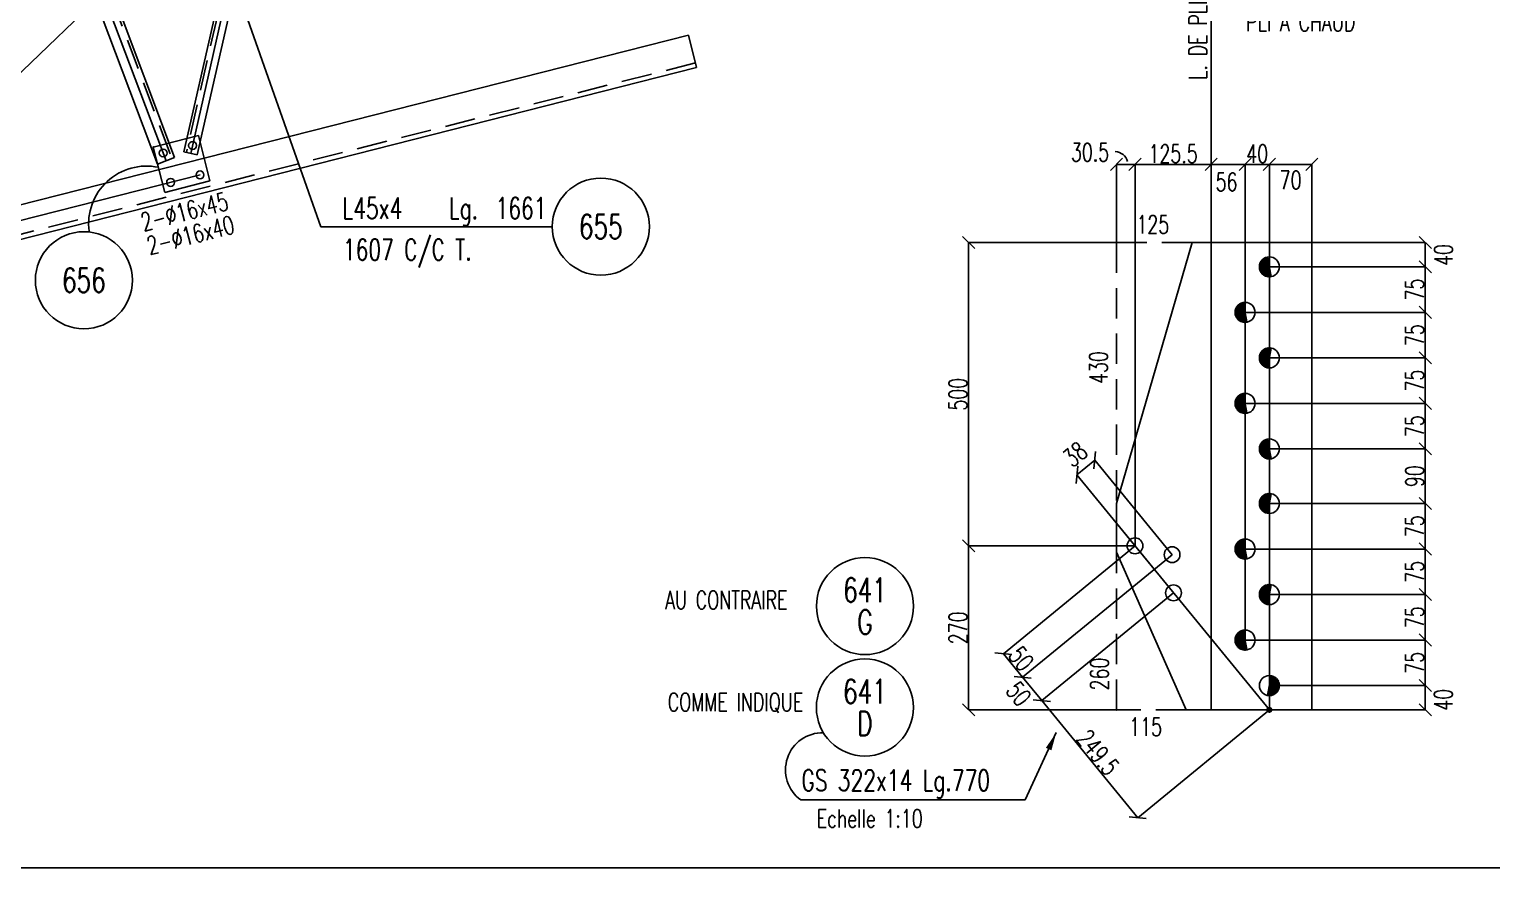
# Model space of a CAD drawing. Extents: x 630095 to 646315, y -4121 to 7359.
# Drawn here: x 635901 to 640722, y -4121 to -1357 of the extents above; entities that cross this region are included whole.
import ezdxf
from ezdxf.enums import TextEntityAlignment as Align

# ---------------------------------------------------------------- set-up
doc = ezdxf.new("R2010")
doc.units = 0
doc.header["$LTSCALE"] = 200
doc.header["$MEASUREMENT"] = 0
doc.linetypes.add('DASHED', pattern=[0.75, 0.5, -0.25])
doc.layers.get('0').update_dxf_attribs({"linetype": 'CONTINUOUS'})
for name, color, linetype in [('ASSI', 6, 'CONTINUOUS'), ('BOLLINI_1', 7, 'CONTINUOUS'), ('BOLLINI_5', 7, 'CONTINUOUS'), ('FORI', 2, 'CONTINUOUS'), ('LINEA_ANG', 2, 'CONTINUOUS'), ('LINEE_PIASTRA', 2, 'CONTINUOUS'), ('LINEE_PIASTRE', 2, 'CONTINUOUS'), ('LS', 7, 'CONTINUOUS'), ('PIASTRE', 5, 'CONTINUOUS'), ('PIEGA', 4, 'CONTINUOUS'), ('PIEGA_C_103_50', 7, 'CONTINUOUS'), ('QT_MPR', 7, 'CONTINUOUS'), ('TESTI_A_P', 7, 'CONTINUOUS'), ('TRAT-Y', 7, 'DASHED')]:
    doc.layers.add(name, color=color, linetype=linetype)
doc.styles.add('PIEGATI', font='ROMANS8.shx', dxfattribs={"width": 0.7})
doc.styles.add('QUOTE', font='ROMANS8.SHX', dxfattribs={"width": 0.7})
doc.styles.add('RQL', font='ROMANS8.SHX', dxfattribs={"width": 0.7})
doc.styles.add('RS', font='ROMANS8.shx', dxfattribs={"width": 0.7})
doc.styles.get("Standard").update_dxf_attribs({"font": 'ROMANS8.SHX', "width": 0.7})
doc.dimstyles.new('TRATTO', dxfattribs={"dimscale": 0, "dimtxt": 60, "dimasz": 40, "dimexe": 0, "dimexo": 0, "dimgap": 5, "dimtad": 1, "dimrnd": 0.5, "dimdsep": 46, "dimtxsty": 'RS', "dimblk1": 'OBLIQUE', "dimblk2": 'OBLIQUE', "dimsah": 1, "dimcen": 0.09, "dimclrd": 2, "dimclre": 2, "dimclrt": 7, "dimadec": 0, "dimazin": 0, "dimtfac": 1, "dimtix": 1, "dimtmove": 2, "dimatfit": 3, "dimfxl": 1, "dimtolj": 1, "dimtzin": 0, "dimarcsym": 0})

# ---------------------------------------------------------------- blocks, each defined once
blk = doc.blocks.new('ASSE98')
blk.add_line((0, 0), (1, 0))
at = {"color": 7, "style": 'QUOTE', "width": 0.5, "flags": 1}
for tag, p in [('TI', (1.38308, 6.82731)), ('DI_S', (1.38308, 6.42178)), ('D_S', (1.38308, 6.02092)), ('E_S', (1.38308, 5.68065)), ('NFORI', (1.36454, 5.29792)), ('ALAR', (1.36349, 4.93246)), ('FAM', (1.3775, 4.54645)), ('ALA', (1.38308, 4.19257)), ('DISP2', (1.38308, 3.84971)), ('DISP1', (1.38308, 3.50686)), ('PINZAF', (1.38308, 3.164)), ('PINZAI', (1.38308, 2.82114)), ('TRP', (1.38308, 2.47829)), ('NP', (1.38308, 2.13543)), ('SV', (1.38308, 1.79257)), ('PESO', (1.38308, 1.44971)), ('QUA', (1.38308, 1.10686)), ('LUN', (1.38308, 0.764)), ('PROF', (1.38308, 0.42114)), ('POS', (1.38308, 0.07829))]:
    blk.add_attdef(tag, p, '', height=0.2, dxfattribs=at)
at = {"color": 7, "flags": 1}
for tag, p in [('LAV1', (3.07431, 6.82847)), ('LAV2', (3.07431, 6.49513)), ('LAV3', (3.07431, 6.1618)), ('LAV4', (3.07431, 5.82847)), ('LAV5', (3.07431, 5.49513)), ('LAV6', (3.07431, 5.1618)), ('LAV7', (3.07431, 4.82847)), ('LAV8', (3.07431, 4.49513)), ('LAV9', (3.07431, 4.1618)), ('LAV10', (3.07431, 3.82847))]:
    blk.add_attdef(tag, p, '', height=0.2, dxfattribs=at)
blk = doc.blocks.new('MRKR_98')
blk.add_point((0, 0))
at = {"color": 7, "style": 'QUOTE', "width": 0.5, "flags": 1}
for tag, p in [('AUX2', (3.71, 4.93)), ('NFORI', (3.72, 5.3)), ('TI', (3.73, 6.83)), ('DI_S', (3.73, 6.42)), ('D_S', (3.73, 6.02)), ('E_S', (3.73, 5.68)), ('AUX1', (3.73, 4.19)), ('FAM', (3.73, 4.55)), ('COMMESSA', (3.73, 3.85)), ('MD', (3.73, 3.51)), ('MP', (3.73, 3.16)), ('LARGHEZZA', (3.73, 2.82)), ('SPESSORE', (3.73, 2.48)), ('NP', (3.73, 2.14)), ('SV', (3.73, 1.79)), ('PESO', (3.73, 1.45)), ('QUA', (3.73, 1.11)), ('LUN', (3.73, 0.76)), ('PROF', (3.73, 0.42)), ('POS', (3.73, 0.08))]:
    blk.add_attdef(tag, p, '', height=0.2, dxfattribs=at)
at = {"color": 7, "flags": 1}
for tag, p in [('LAV1', (5.26, 6.88)), ('LAV2', (5.26, 6.55)), ('LAV3', (5.26, 6.21)), ('LAV4', (5.26, 5.88)), ('LAV5', (5.26, 5.55)), ('LAV6', (5.26, 5.21)), ('LAV7', (5.26, 4.88)), ('LAV8', (5.26, 4.55)), ('LAV9', (5.26, 4.21)), ('LAV10', (5.26, 3.88))]:
    blk.add_attdef(tag, p, '', height=0.2, dxfattribs=at)
blk = doc.blocks.new('16')
blk.add_circle((0, 0), 1)
blk = doc.blocks.new('20')
at = {"color": 0}
for p, q in [((0, 0.98), (0.02, 1)), ((0, 0.94), (0.06, 1)), ((1, -0.01), (0, 0.99)), ((0, 0.89), (0.1, 0.99)), ((0, 0.85), (0.14, 0.99)), ((0, 0.8), (0.18, 0.98)), ((0, 0.76), (0.22, 0.98)), ((0, 0.71), (0.25, 0.97)), ((0, 0.67), (0.29, 0.96)), ((1, -0.05), (0, 0.95)), ((0, 0.62), (0.32, 0.95)), ((0, 0.58), (0.36, 0.93)), ((0, 0.53), (0.39, 0.92)), ((0, 0.49), (0.42, 0.91)), ((1, -0.09), (0, 0.9)), ((0, 0.44), (0.45, 0.89)), ((0, 0.4), (0.48, 0.88)), ((0.99, -0.13), (0, 0.86)), ((0, 0.35), (0.51, 0.86)), ((0, 0.31), (0.54, 0.84)), ((0, 0.26), (0.56, 0.83)), ((0.99, -0.17), (0, 0.81)), ((0, 0.22), (0.59, 0.81)), ((0, 0.17), (0.61, 0.79)), ((0.98, -0.21), (0, 0.77)), ((0, 0.13), (0.64, 0.77)), ((0, 0.08), (0.66, 0.75)), ((0, 0.04), (0.69, 0.73)), ((0.97, -0.25), (0, 0.72)), ((0, -0.01), (0.71, 0.7)), ((0.96, -0.28), (0, 0.68)), ((0, -0.05), (0.73, 0.68)), ((0, -0.1), (0.75, 0.66)), ((0.95, -0.32), (0, 0.63)), ((0, -0.14), (0.77, 0.63)), ((0, -0.19), (0.79, 0.61)), ((0.94, -0.35), (0, 0.59)), ((0, -0.23), (0.81, 0.58)), ((0, -0.28), (0.83, 0.56)), ((0.92, -0.38), (0, 0.54)), ((0, -0.32), (0.85, 0.53)), ((0.91, -0.41), (0, 0.5)), ((0, -0.36), (0.87, 0.5)), ((0, -0.41), (0.88, 0.47)), ((0.9, -0.44), (0, 0.45)), ((0, -0.45), (0.9, 0.44)), ((0.88, -0.47), (0, 0.41)), ((0, -0.5), (0.91, 0.41)), ((0, -0.54), (0.92, 0.38)), ((0.87, -0.5), (0, 0.36)), ((0, -0.59), (0.94, 0.35)), ((0.85, -0.53), (0, 0.32)), ((0, -0.63), (0.95, 0.31)), ((0, -0.68), (0.96, 0.28)), ((0.83, -0.56), (0, 0.27)), ((0, -0.72), (0.97, 0.25)), ((0.81, -0.58), (0, 0.23)), ((0, -0.77), (0.98, 0.21)), ((0.79, -0.61), (0, 0.18)), ((0, -0.81), (0.99, 0.17)), ((0.77, -0.63), (0, 0.14)), ((0, -0.86), (0.99, 0.13)), ((0.75, -0.66), (0, 0.09)), ((0, -0.9), (1, 0.09)), ((0.73, -0.68), (0, 0.05)), ((0, -0.95), (1, 0.05)), ((0.71, -0.7), (0, 0.01)), ((0, -0.99), (1, 0.01)), ((1, 0.04), (0.04, 1)), ((1, 0.09), (0.09, 1)), ((0.99, 0.14), (0.14, 0.99)), ((0.98, 0.19), (0.19, 0.98)), ((0.97, 0.25), (0.25, 0.97)), ((0.95, 0.31), (0.31, 0.95)), ((0.92, 0.38), (0.38, 0.92)), ((0.88, 0.47), (0.47, 0.88)), ((0.81, 0.59), (0.59, 0.81)), ((0.69, -0.73), (0, -0.04)), ((0.66, -0.75), (0, -0.08)), ((0.64, -0.77), (0, -0.13)), ((0.61, -0.79), (0, -0.17)), ((0.59, -0.81), (0, -0.22)), ((0.56, -0.83), (0, -0.26)), ((0.54, -0.84), (0, -0.31)), ((0.51, -0.86), (0, -0.35)), ((0.48, -0.88), (0, -0.4)), ((0.45, -0.89), (0, -0.44)), ((0.42, -0.91), (0, -0.49)), ((0.39, -0.92), (0, -0.53)), ((0.36, -0.93), (0, -0.58)), ((0.32, -0.95), (0, -0.62)), ((0.29, -0.96), (0, -0.67)), ((0.25, -0.97), (0, -0.71)), ((0.22, -0.98), (0, -0.76)), ((0.18, -0.98), (0, -0.8)), ((0.14, -0.99), (0, -0.85)), ((0.1, -0.99), (0, -0.89)), ((0.04, -1), (1, -0.04)), ((0.09, -1), (1, -0.09)), ((0.14, -0.99), (0.99, -0.14)), ((0.19, -0.98), (0.98, -0.19)), ((0.25, -0.97), (0.97, -0.25)), ((0.31, -0.95), (0.95, -0.31)), ((0.38, -0.92), (0.92, -0.38)), ((0.47, -0.88), (0.88, -0.47)), ((0.59, -0.81), (0.81, -0.59))]:
    blk.add_line(p, q, dxfattribs=at)
blk.add_line((0, 1), (0, -1))
blk.add_circle((0, 0), 1)
blk = doc.blocks.new('_OBLIQUE')
at = {"color": 0, "linetype": 'ByBlock'}
blk.add_line((-0.5, -0.5), (0.5, 0.5), dxfattribs=at)
blk = doc.blocks.new('*D104')
at = {"layer": 'LS', "color": 2, "lineweight": -2, "transparency": 16777216}
for p, q in [((639485.3, -2060.5), (639485.3, -1802.8)), ((639485.3, -1802.8), (639546.5, -1802.8)), ((639546.5, -3060.1), (639546.5, -1802.8))]:
    blk.add_line(p, q, dxfattribs=at)
at = {"layer": 'LS', "color": 2, "lineweight": -2, "transparency": 16777216, "xscale": 40, "yscale": 40, "zscale": 40, "rotation": 180.0000000000001}
blk.add_blockref('_OBLIQUE', (639485.3, -1802.8), dxfattribs=at)
at = {"layer": 'LS', "color": 2, "lineweight": -2, "transparency": 16777216, "xscale": 40, "yscale": 40, "zscale": 40}
blk.add_blockref('_OBLIQUE', (639546.5, -1802.8), dxfattribs=at)
at = {"layer": 'LS', "color": 7, "transparency": 16777216, "insert": (639398.2, -1762.9), "char_height": 60, "attachment_point": 5, "style": 'RS'}
blk.add_mtext('\\A1;30.5', dxfattribs=at)
blk = doc.blocks.new('*D191')
at = {"layer": 'LS', "color": 2, "lineweight": -2, "transparency": 16777216}
for p, q in [((639546.5, -3060.1), (639546.5, -1802.8)), ((639546.5, -1802.8), (639797.3, -1802.8)), ((639797.3, -2060.5), (639797.3, -1802.8))]:
    blk.add_line(p, q, dxfattribs=at)
at = {"layer": 'LS', "color": 2, "lineweight": -2, "transparency": 16777216, "xscale": 40, "yscale": 40, "zscale": 40, "rotation": 180.0000000000001}
blk.add_blockref('_OBLIQUE', (639546.5, -1802.8), dxfattribs=at)
at = {"layer": 'LS', "color": 2, "lineweight": -2, "transparency": 16777216, "xscale": 40, "yscale": 40, "zscale": 40}
blk.add_blockref('_OBLIQUE', (639797.3, -1802.8), dxfattribs=at)
at = {"layer": 'LS', "color": 7, "transparency": 16777216, "insert": (639671.9, -1767.8), "char_height": 60, "attachment_point": 5, "style": 'RS'}
blk.add_mtext('\\A1;125.5', dxfattribs=at)
blk = doc.blocks.new('*D105')
at = {"layer": 'LS', "color": 2, "lineweight": -2, "transparency": 16777216}
for p, q in [((639797.3, -2060.5), (639797.3, -1802.8)), ((639797.3, -1802.8), (639909.3, -1802.8)), ((639909.3, -3370.5), (639909.3, -1802.8))]:
    blk.add_line(p, q, dxfattribs=at)
at = {"layer": 'LS', "color": 2, "lineweight": -2, "transparency": 16777216, "xscale": 40, "yscale": 40, "zscale": 40, "rotation": 180.0000000000001}
blk.add_blockref('_OBLIQUE', (639797.3, -1802.8), dxfattribs=at)
at = {"layer": 'LS', "color": 2, "lineweight": -2, "transparency": 16777216, "xscale": 40, "yscale": 40, "zscale": 40}
blk.add_blockref('_OBLIQUE', (639909.3, -1802.8), dxfattribs=at)
at = {"layer": 'LS', "color": 7, "transparency": 16777216, "insert": (639848.2, -1860.7), "char_height": 60, "attachment_point": 5, "style": 'RS'}
blk.add_mtext('\\A1;56', dxfattribs=at)
blk = doc.blocks.new('*D106')
at = {"layer": 'LS', "color": 2, "lineweight": -2, "transparency": 16777216}
for p, q in [((639909.3, -2290.5), (639909.3, -1802.8)), ((639909.3, -1802.8), (639989.3, -1802.8)), ((639989.3, -3600.5), (639989.3, -1802.8))]:
    blk.add_line(p, q, dxfattribs=at)
at = {"layer": 'LS', "color": 2, "lineweight": -2, "transparency": 16777216, "xscale": 40, "yscale": 40, "zscale": 40, "rotation": 180.0000000000001}
blk.add_blockref('_OBLIQUE', (639909.3, -1802.8), dxfattribs=at)
at = {"layer": 'LS', "color": 2, "lineweight": -2, "transparency": 16777216, "xscale": 40, "yscale": 40, "zscale": 40}
blk.add_blockref('_OBLIQUE', (639989.3, -1802.8), dxfattribs=at)
at = {"layer": 'LS', "color": 7, "transparency": 16777216, "insert": (639949.3, -1767.8), "char_height": 60, "attachment_point": 5, "style": 'RS'}
blk.add_mtext('\\A1;40', dxfattribs=at)
blk = doc.blocks.new('*D107')
at = {"layer": 'LS', "color": 2, "lineweight": -2, "transparency": 16777216}
for p, q in [((639989.3, -2140.5), (639989.3, -1802.8)), ((639989.3, -1802.8), (640129.3, -1802.8)), ((640129.3, -2060.5), (640129.3, -1802.8))]:
    blk.add_line(p, q, dxfattribs=at)
at = {"layer": 'LS', "color": 2, "lineweight": -2, "transparency": 16777216, "xscale": 40, "yscale": 40, "zscale": 40, "rotation": 180.0000000000001}
blk.add_blockref('_OBLIQUE', (639989.3, -1802.8), dxfattribs=at)
at = {"layer": 'LS', "color": 2, "lineweight": -2, "transparency": 16777216, "xscale": 40, "yscale": 40, "zscale": 40}
blk.add_blockref('_OBLIQUE', (640129.3, -1802.8), dxfattribs=at)
at = {"layer": 'LS', "color": 7, "transparency": 16777216, "insert": (640059.3, -1854.6), "char_height": 60, "attachment_point": 5, "style": 'RS'}
blk.add_mtext('\\A1;70', dxfattribs=at)
blk = doc.blocks.new('*D108')
at = {"layer": 'LS', "color": 2, "lineweight": -2, "transparency": 16777216}
for p, q in [((639989.3, -3520.5), (640503.3, -3520.5)), ((640503.3, -3600.5), (640503.3, -3520.5)), ((640129.3, -3600.5), (640503.3, -3600.5))]:
    blk.add_line(p, q, dxfattribs=at)
at = {"layer": 'LS', "color": 2, "lineweight": -2, "transparency": 16777216, "xscale": 40, "yscale": 40, "zscale": 40}
for p, rotation in [((640503.3, -3520.5), 90), ((640503.3, -3600.5), 270)]:
    blk.add_blockref('_OBLIQUE', p, dxfattribs=dict(at, rotation=rotation))
at = {"layer": 'LS', "color": 7, "transparency": 16777216, "insert": (640562.9, -3567.6), "char_height": 60, "attachment_point": 5, "rotation": 90, "style": 'RS'}
blk.add_mtext('\\A1;40', dxfattribs=at)
blk = doc.blocks.new('*D109')
at = {"layer": 'LS', "color": 2, "lineweight": -2, "transparency": 16777216}
for p, q in [((639909.3, -3370.5), (640503.3, -3370.5)), ((640503.3, -3520.5), (640503.3, -3370.5)), ((639989.3, -3520.5), (640503.3, -3520.5))]:
    blk.add_line(p, q, dxfattribs=at)
at = {"layer": 'LS', "color": 2, "lineweight": -2, "transparency": 16777216, "xscale": 40, "yscale": 40, "zscale": 40}
for p, rotation in [((640503.3, -3370.5), 90), ((640503.3, -3520.5), 270)]:
    blk.add_blockref('_OBLIQUE', p, dxfattribs=dict(at, rotation=rotation))
at = {"layer": 'LS', "color": 7, "transparency": 16777216, "insert": (640468.3, -3445.5), "char_height": 60, "attachment_point": 5, "rotation": 90, "style": 'RS'}
blk.add_mtext('\\A1;75', dxfattribs=at)
blk = doc.blocks.new('*D190')
at = {"layer": 'LS', "color": 2, "lineweight": -2, "transparency": 16777216}
for p, q in [((639989.3, -3220.5), (640503.3, -3220.5)), ((640503.3, -3370.5), (640503.3, -3220.5)), ((639909.3, -3370.5), (640503.3, -3370.5))]:
    blk.add_line(p, q, dxfattribs=at)
at = {"layer": 'LS', "color": 2, "lineweight": -2, "transparency": 16777216, "xscale": 40, "yscale": 40, "zscale": 40}
for p, rotation in [((640503.3, -3220.5), 90), ((640503.3, -3370.5), 270)]:
    blk.add_blockref('_OBLIQUE', p, dxfattribs=dict(at, rotation=rotation))
at = {"layer": 'LS', "color": 7, "transparency": 16777216, "insert": (640468.3, -3295.5), "char_height": 60, "attachment_point": 5, "rotation": 90, "style": 'RS'}
blk.add_mtext('\\A1;75', dxfattribs=at)
blk = doc.blocks.new('*D110')
at = {"layer": 'LS', "color": 2, "lineweight": -2, "transparency": 16777216}
for p, q in [((639909.3, -3070.5), (640503.3, -3070.5)), ((640503.3, -3220.5), (640503.3, -3070.5)), ((639989.3, -3220.5), (640503.3, -3220.5))]:
    blk.add_line(p, q, dxfattribs=at)
at = {"layer": 'LS', "color": 2, "lineweight": -2, "transparency": 16777216, "xscale": 40, "yscale": 40, "zscale": 40}
for p, rotation in [((640503.3, -3070.5), 90), ((640503.3, -3220.5), 270)]:
    blk.add_blockref('_OBLIQUE', p, dxfattribs=dict(at, rotation=rotation))
at = {"layer": 'LS', "color": 7, "transparency": 16777216, "insert": (640468.3, -3145.5), "char_height": 60, "attachment_point": 5, "rotation": 90, "style": 'RS'}
blk.add_mtext('\\A1;75', dxfattribs=at)
blk = doc.blocks.new('*D111')
at = {"layer": 'LS', "color": 2, "lineweight": -2, "transparency": 16777216}
for p, q in [((639989.3, -2920.5), (640503.3, -2920.5)), ((640503.3, -3070.5), (640503.3, -2920.5)), ((639909.3, -3070.5), (640503.3, -3070.5))]:
    blk.add_line(p, q, dxfattribs=at)
at = {"layer": 'LS', "color": 2, "lineweight": -2, "transparency": 16777216, "xscale": 40, "yscale": 40, "zscale": 40}
for p, rotation in [((640503.3, -2920.5), 90), ((640503.3, -3070.5), 270)]:
    blk.add_blockref('_OBLIQUE', p, dxfattribs=dict(at, rotation=rotation))
at = {"layer": 'LS', "color": 7, "transparency": 16777216, "insert": (640468.3, -2995.5), "char_height": 60, "attachment_point": 5, "rotation": 90, "style": 'RS'}
blk.add_mtext('\\A1;75', dxfattribs=at)
blk = doc.blocks.new('*D112')
at = {"layer": 'LS', "color": 2, "lineweight": -2, "transparency": 16777216}
for p, q in [((639989.3, -2740.5), (640503.3, -2740.5)), ((640503.3, -2920.5), (640503.3, -2740.5)), ((639989.3, -2920.5), (640503.3, -2920.5))]:
    blk.add_line(p, q, dxfattribs=at)
at = {"layer": 'LS', "color": 2, "lineweight": -2, "transparency": 16777216, "xscale": 40, "yscale": 40, "zscale": 40}
for p, rotation in [((640503.3, -2740.5), 90), ((640503.3, -2920.5), 270)]:
    blk.add_blockref('_OBLIQUE', p, dxfattribs=dict(at, rotation=rotation))
at = {"layer": 'LS', "color": 7, "transparency": 16777216, "insert": (640468.3, -2830.5), "char_height": 60, "attachment_point": 5, "rotation": 90, "style": 'RS'}
blk.add_mtext('\\A1;90', dxfattribs=at)
blk = doc.blocks.new('*D113')
at = {"layer": 'LS', "color": 2, "lineweight": -2, "transparency": 16777216}
for p, q in [((639909.3, -2590.5), (640503.3, -2590.5)), ((640503.3, -2740.5), (640503.3, -2590.5)), ((639989.3, -2740.5), (640503.3, -2740.5))]:
    blk.add_line(p, q, dxfattribs=at)
at = {"layer": 'LS', "color": 2, "lineweight": -2, "transparency": 16777216, "xscale": 40, "yscale": 40, "zscale": 40}
for p, rotation in [((640503.3, -2590.5), 90), ((640503.3, -2740.5), 270)]:
    blk.add_blockref('_OBLIQUE', p, dxfattribs=dict(at, rotation=rotation))
at = {"layer": 'LS', "color": 7, "transparency": 16777216, "insert": (640468.3, -2665.5), "char_height": 60, "attachment_point": 5, "rotation": 90, "style": 'RS'}
blk.add_mtext('\\A1;75', dxfattribs=at)
blk = doc.blocks.new('*D114')
at = {"layer": 'LS', "color": 2, "lineweight": -2, "transparency": 16777216}
for p, q in [((639989.3, -2440.5), (640503.3, -2440.5)), ((640503.3, -2590.5), (640503.3, -2440.5)), ((639909.3, -2590.5), (640503.3, -2590.5))]:
    blk.add_line(p, q, dxfattribs=at)
at = {"layer": 'LS', "color": 2, "lineweight": -2, "transparency": 16777216, "xscale": 40, "yscale": 40, "zscale": 40}
for p, rotation in [((640503.3, -2440.5), 90), ((640503.3, -2590.5), 270)]:
    blk.add_blockref('_OBLIQUE', p, dxfattribs=dict(at, rotation=rotation))
at = {"layer": 'LS', "color": 7, "transparency": 16777216, "insert": (640468.3, -2515.5), "char_height": 60, "attachment_point": 5, "rotation": 90, "style": 'RS'}
blk.add_mtext('\\A1;75', dxfattribs=at)
blk = doc.blocks.new('*D115')
at = {"layer": 'LS', "color": 2, "lineweight": -2, "transparency": 16777216}
for p, q in [((639909.3, -2290.5), (640503.3, -2290.5)), ((640503.3, -2440.5), (640503.3, -2290.5)), ((639989.3, -2440.5), (640503.3, -2440.5))]:
    blk.add_line(p, q, dxfattribs=at)
at = {"layer": 'LS', "color": 2, "lineweight": -2, "transparency": 16777216, "xscale": 40, "yscale": 40, "zscale": 40}
for p, rotation in [((640503.3, -2290.5), 90), ((640503.3, -2440.5), 270)]:
    blk.add_blockref('_OBLIQUE', p, dxfattribs=dict(at, rotation=rotation))
at = {"layer": 'LS', "color": 7, "transparency": 16777216, "insert": (640468.3, -2365.5), "char_height": 60, "attachment_point": 5, "rotation": 90, "style": 'RS'}
blk.add_mtext('\\A1;75', dxfattribs=at)
blk = doc.blocks.new('*D116')
at = {"layer": 'LS', "color": 2, "lineweight": -2, "transparency": 16777216}
for p, q in [((639989.3, -2140.5), (640503.3, -2140.5)), ((640503.3, -2290.5), (640503.3, -2140.5)), ((639909.3, -2290.5), (640503.3, -2290.5))]:
    blk.add_line(p, q, dxfattribs=at)
at = {"layer": 'LS', "color": 2, "lineweight": -2, "transparency": 16777216, "xscale": 40, "yscale": 40, "zscale": 40}
for p, rotation in [((640503.3, -2140.5), 90), ((640503.3, -2290.5), 270)]:
    blk.add_blockref('_OBLIQUE', p, dxfattribs=dict(at, rotation=rotation))
at = {"layer": 'LS', "color": 7, "transparency": 16777216, "insert": (640468.3, -2215.5), "char_height": 60, "attachment_point": 5, "rotation": 90, "style": 'RS'}
blk.add_mtext('\\A1;75', dxfattribs=at)
blk = doc.blocks.new('*D117')
at = {"layer": 'LS', "color": 2, "lineweight": -2, "transparency": 16777216}
for p, q in [((640129.3, -2060.5), (640503.3, -2060.5)), ((640503.3, -2140.5), (640503.3, -2060.5)), ((639989.3, -2140.5), (640503.3, -2140.5))]:
    blk.add_line(p, q, dxfattribs=at)
at = {"layer": 'LS', "color": 2, "lineweight": -2, "transparency": 16777216, "xscale": 40, "yscale": 40, "zscale": 40}
for p, rotation in [((640503.3, -2060.5), 90), ((640503.3, -2140.5), 270)]:
    blk.add_blockref('_OBLIQUE', p, dxfattribs=dict(at, rotation=rotation))
at = {"layer": 'LS', "color": 7, "transparency": 16777216, "insert": (640563.4, -2101.5), "char_height": 60, "attachment_point": 5, "rotation": 90, "style": 'RS'}
blk.add_mtext('\\A1;40', dxfattribs=at)
blk = doc.blocks.new('*D118')
at = {"layer": 'LS', "color": 2, "lineweight": -2, "transparency": 16777216}
for p, q in [((639546.5, -3060.1), (639112.5, -3415.6)), ((639668.7, -3089.3), (639175.8, -3493)), ((639112.5, -3415.6), (639175.8, -3493))]:
    blk.add_line(p, q, dxfattribs=at)
at = {"layer": 'LS', "color": 2, "lineweight": -2, "transparency": 16777216, "xscale": 40, "yscale": 40, "zscale": 40}
for p, rotation in [((639112.5, -3415.6), 129.322495332), ((639175.8, -3493), 309.322495332)]:
    blk.add_blockref('_OBLIQUE', p, dxfattribs=dict(at, rotation=rotation))
at = {"layer": 'LS', "color": 7, "transparency": 16777216, "insert": (639171.2, -3432.1), "char_height": 60, "attachment_point": 5, "rotation": 309.3225, "style": 'RS'}
blk.add_mtext('\\A1;50', dxfattribs=at)
blk = doc.blocks.new('*D119')
at = {"layer": 'LS', "color": 2, "lineweight": -2, "transparency": 16777216}
for p, q in [((639668.7, -3089.3), (639175.8, -3493)), ((639673.3, -3214.8), (639239.2, -3570.3)), ((639175.8, -3493), (639239.2, -3570.3))]:
    blk.add_line(p, q, dxfattribs=at)
at = {"layer": 'LS', "color": 2, "lineweight": -2, "transparency": 16777216, "xscale": 40, "yscale": 40, "zscale": 40}
for p, rotation in [((639175.8, -3493), 129.322495332), ((639239.2, -3570.3), 309.322495332)]:
    blk.add_blockref('_OBLIQUE', p, dxfattribs=dict(at, rotation=rotation))
at = {"layer": 'LS', "color": 7, "transparency": 16777216, "insert": (639162.7, -3547.9), "char_height": 60, "attachment_point": 5, "rotation": 309.3225, "style": 'RS'}
blk.add_mtext('\\A1;50', dxfattribs=at)
blk = doc.blocks.new('*D120')
at = {"layer": 'LS', "color": 2, "lineweight": -2, "transparency": 16777216}
for p, q in [((639673.3, -3214.8), (639239.2, -3570.3)), ((639239.2, -3570.3), (639555.2, -3956.1)), ((639989.3, -3600.5), (639555.2, -3956.1))]:
    blk.add_line(p, q, dxfattribs=at)
at = {"layer": 'LS', "color": 2, "lineweight": -2, "transparency": 16777216, "xscale": 40, "yscale": 40, "zscale": 40}
for p, rotation in [((639239.2, -3570.3), 129.322495332), ((639555.2, -3956.1), 309.322495332)]:
    blk.add_blockref('_OBLIQUE', p, dxfattribs=dict(at, rotation=rotation))
at = {"layer": 'LS', "color": 7, "transparency": 16777216, "insert": (639424.3, -3741), "char_height": 60, "attachment_point": 5, "rotation": 309.3225, "style": 'RS'}
blk.add_mtext('\\A1;249.5', dxfattribs=at)
blk = doc.blocks.new('*D121')
at = {"layer": 'LS', "color": 2, "lineweight": -2, "transparency": 16777216}
for p, q in [((639413.5, -2777.8), (639354.8, -2826)), ((639668.7, -3089.3), (639413.5, -2777.8)), ((639609.9, -3137.4), (639354.8, -2826))]:
    blk.add_line(p, q, dxfattribs=at)
at = {"layer": 'LS', "color": 2, "lineweight": -2, "transparency": 16777216, "xscale": 40, "yscale": 40, "zscale": 40}
for p, rotation in [((639413.5, -2777.8), 39.32249533199995), ((639354.8, -2826), 219.322495332)]:
    blk.add_blockref('_OBLIQUE', p, dxfattribs=dict(at, rotation=rotation))
at = {"layer": 'LS', "color": 7, "transparency": 16777216, "insert": (639349.1, -2758.4), "char_height": 60, "attachment_point": 5, "rotation": 39.3225, "style": 'RS'}
blk.add_mtext('\\A1;38', dxfattribs=at)
blk = doc.blocks.new('*D152')
at = {"layer": 'LS', "color": 2, "lineweight": -2, "transparency": 16777216}
for p, q in [((639546.5, -3060.1), (638997.9, -3060.1)), ((638997.9, -3600.5), (638997.9, -3060.1)), ((639485.3, -3600.5), (638997.9, -3600.5))]:
    blk.add_line(p, q, dxfattribs=at)
at = {"layer": 'LS', "color": 2, "lineweight": -2, "transparency": 16777216, "xscale": 40, "yscale": 40, "zscale": 40}
for p, rotation in [((638997.9, -3060.1), 90), ((638997.9, -3600.5), 270)]:
    blk.add_blockref('_OBLIQUE', p, dxfattribs=dict(at, rotation=rotation))
at = {"layer": 'LS', "color": 7, "transparency": 16777216, "insert": (638962.9, -3330.3), "char_height": 60, "attachment_point": 5, "rotation": 90, "style": 'RS'}
blk.add_mtext('\\A1;270', dxfattribs=at)
blk = doc.blocks.new('*D153')
at = {"layer": 'LS', "color": 2, "lineweight": -2, "transparency": 16777216}
for p, q in [((639485.3, -2060.5), (638997.9, -2060.5)), ((638997.9, -3060.1), (638997.9, -2060.5)), ((639546.5, -3060.1), (638997.9, -3060.1))]:
    blk.add_line(p, q, dxfattribs=at)
at = {"layer": 'LS', "color": 2, "lineweight": -2, "transparency": 16777216, "xscale": 40, "yscale": 40, "zscale": 40}
for p, rotation in [((638997.9, -2060.5), 90), ((638997.9, -3060.1), 270)]:
    blk.add_blockref('_OBLIQUE', p, dxfattribs=dict(at, rotation=rotation))
at = {"layer": 'LS', "color": 7, "transparency": 16777216, "insert": (638962.9, -2560.3), "char_height": 60, "attachment_point": 5, "rotation": 90, "style": 'RS'}
blk.add_mtext('\\A1;500', dxfattribs=at)
blk = doc.blocks.new('LPIEGA')
at = {"color": 0, "linetype": 'ByBlock'}
blk.add_line((0, 0), (1, 0), dxfattribs=at)
at = {"color": 0}
for tag, p in [('VUOTO3', (1, 13)), ('VUOTO2', (1, 11)), ('VUOTO1', (1, 9))]:
    blk.add_attdef(tag, p, '', height=1, dxfattribs=at)
at = {"color": 0, "flags": 1}
for tag, p in [('ANG_PIE', (1, 7)), ('INC_PIE', (1, 5)), ('CF', (1, 3)), ('RAGGIO', (1, 1))]:
    blk.add_attdef(tag, p, '', height=1, dxfattribs=at)
blk = doc.blocks.new('*D179')
at = {"layer": 'QT_MPR', "color": 2, "lineweight": -2, "transparency": 16777216}
for p, q in [((635984.3, -813.8), (636273.7, -1115)), ((636273.7, -1115), (634798.5, -2532.1)), ((634509.1, -2230.8), (634798.5, -2532.1))]:
    blk.add_line(p, q, dxfattribs=at)
at = {"layer": 'QT_MPR', "color": 2, "lineweight": -2, "transparency": 16777216, "xscale": 40, "yscale": 40, "zscale": 40}
for p, rotation in [((636273.7, -1115), 43.84699260856208), ((634798.5, -2532.1), 223.8469926085621)]:
    blk.add_blockref('_OBLIQUE', p, dxfattribs=dict(at, rotation=rotation))
at = {"layer": 'QT_MPR', "color": 7, "transparency": 16777216, "insert": (635511.8, -1798.3), "char_height": 60, "attachment_point": 5, "rotation": 43.847, "style": 'RS'}
blk.add_mtext('\\A1;2045.5', dxfattribs=at)
blk = doc.blocks.new('bull')
at = {"style": 'RS', "width": 0.7, "flags": 1}
for tag, p in [('NN', (-12.25, 0)), ('DIAMETRO', (0, -4.86)), ('SERRAGGIO', (0, -9.71)), ('LUNGHEZZA', (0, -14.57)), ('NB', (0, -19.43)), ('TIPO', (0, -24.12)), ('EL', (-0.14, -29))]:
    blk.add_attdef(tag, p, '', height=3, dxfattribs=at)
at = {"style": 'RS', "width": 0.7}
blk.add_attdef('BULLONE', (0, 0), '', height=3, dxfattribs=at)
blk = doc.blocks.new('xxx')
blk.add_circle((0, 0), 8)
at = {"color": 3, "style": 'RQL', "width": 0.7}
blk.add_attdef('POS', text='', height=4, dxfattribs=at).set_placement((0, 0), align=Align.MIDDLE)
at = {"color": 3, "style": 'RQL', "width": 0.7, "flags": 1}
blk.add_attdef('POS1', (-0.39, -5.42), '', height=2, dxfattribs=at)
at = {"style": 'RQL', "width": 0.7, "flags": 1}
blk.add_attdef('TIPO', (-0.39, -8.66), '', height=2, dxfattribs=at)
blk = doc.blocks.new('YYY')
blk.add_circle((0, 0), 8)
at = {"color": 3, "style": 'RQL', "width": 0.7}
for tag, p in [('POS3', (0, 0.65)), ('POS2', (0, -4.63))]:
    blk.add_attdef(tag, text='', height=4, dxfattribs=at).set_placement(p, align=Align.CENTER)
at = {"style": 'RQL', "width": 0.7, "flags": 1}
blk.add_attdef('TIPO', text='', height=3, dxfattribs=at).set_placement((0, 0), align=Align.MIDDLE_CENTER)

msp = doc.modelspace()

# ---------------------------------------------------------------- linework, layer by layer
at = {"color": 2, "linetype": 'DASHED'}
for p, q in [((639735.254, -2060.547), (639485.254, -2060.547)), ((639485.254, -2060.547), (639485.254, -2920.547)), ((639485.254, -3600.547), (639485.254, -3080.547)), ((639715.254, -3600.547), (639485.254, -3600.547))]:
    msp.add_line(p, q, dxfattribs=at)
at = {"layer": 'LINEA_ANG'}
for p, q in [((636324.349, -1801.805), (635225.843, 1115.21)), ((635281.994, 1136.355), (636380.499, -1780.66)), ((636778.022, -141.986), (636411.198, -1761.974)), ((636455.087, -1771.912), (636821.911, -151.924)), ((630721.474, -3243.961), (638074.232, -1377.321)), ((638074.232, -1377.321), (638101.299, -1483.939)), ((638101.299, -1483.939), (630748.541, -3350.579)), ((636380.499, -1780.66), (636324.349, -1801.805)), ((636411.198, -1761.974), (636455.087, -1771.912))]:
    msp.add_line(p, q, dxfattribs=at)
at = {"layer": 'LINEE_PIASTRA'}
for p, q in [((639735.254, -2060.547), (639485.254, -2920.547)), ((639485.254, -3080.547), (639715.254, -3600.547))]:
    msp.add_line(p, q, dxfattribs=at)
at = {"layer": 'LINEE_PIASTRE'}
for p, q in [((636309.854, -1745.8), (636459.119, -1707.906)), ((636309.854, -1745.8), (636459.119, -1707.906)), ((636459.119, -1707.906), (636497.013, -1857.171)), ((636459.119, -1707.906), (636497.013, -1857.171)), ((636347.748, -1895.065), (636309.854, -1745.8)), ((636347.748, -1895.065), (636309.854, -1745.8)), ((636497.013, -1857.171), (636347.748, -1895.065)), ((636497.013, -1857.171), (636347.748, -1895.065)), ((640129.254, -2060.547), (639735.254, -2060.547)), ((640129.254, -3600.547), (640129.254, -2060.547)), ((639485.254, -2920.547), (639485.254, -3080.547)), ((639715.254, -3600.547), (640129.254, -3600.547))]:
    msp.add_line(p, q, dxfattribs=at)
at = {"layer": 'LS', "color": 6}
for p, q in [((639797.254, -1802.832), (639797.254, -1134.259)), ((636622.287, -1326.518), (636862.599, -2008.638)), ((636464.2, -1837.645), (632310.36, -2892.178)), ((637625.469, -2008.638), (636862.599, -2008.638)), ((639184.097, -3897.397), (639286.903, -3675.437)), ((638444.993, -3897.397), (639184.097, -3897.397))]:
    msp.add_line(p, q, dxfattribs=at)
at = {"layer": 'LS', "color": 2}
msp.add_line((639989.254, -3600.547), (639485.254, -2985.272), dxfattribs=at)
at = {"layer": 'LS', "color": 8}
msp.add_lwpolyline([(630095.068, 7359.052), (630095.068, -4120.948), (642815.068, -4120.948), (642815.068, -2520.948), (646315.068, -2520.948), (646315.068, 7359.052), (630095.068, 7359.052)], close=True, dxfattribs=at)
at = {"layer": 'LS', "color": 6, "const_width": 9.5}
msp.add_lwpolyline([(639994.485, -3600.101, -1), (639984.023, -3600.992, -1)], format="xyb", close=True, dxfattribs=at)
at = {"layer": 'LS', "color": 6}
for centre, radius, start, end in [((639478.917, -1804.757), 44.353, 14.660305, 87.077615), ((636287.582, -1999.106), 190.664, 78.086101, 187.317158), ((638516.559, -3798.299), 122.238, 88.742112, 234.163951)]:
    msp.add_arc(centre, radius, start, end, dxfattribs=at)
msp.add_solid([(639270.76, -3734.084), (639286.903, -3675.437), (639252.612, -3725.678)], dxfattribs=at)
at = {"layer": 'PIEGA', "color": 6}
msp.add_line((639797.254, -3600.547), (639797.254, -2060.547), dxfattribs=at)
at = {"layer": 'TRAT-Y'}
for p, q in [((635273.571, 1133.183), (636372.077, -1783.831)), ((636786.312, -143.863), (636419.488, -1763.851)), ((638097.362, -1468.431), (630744.604, -3335.071))]:
    msp.add_line(p, q, dxfattribs=at)

# ---------------------------------------------------------------- block references
at = {"layer": 'ASSI'}
for p, xscale, zscale, rotation in [((636352.424, -1791.232), 3117, 3117, 110.6356451773517), ((630748.541, -3350.579), 7585.999999999999, 7585.999999999999, 14.24470984692926)]:
    msp.add_blockref('ASSE98', p, dxfattribs=dict(at, xscale=xscale, zscale=zscale, rotation=rotation))
ref = msp.add_blockref('ASSE98', (634489.629, -2249.516), dxfattribs=dict(at, xscale=3117, zscale=3117, rotation=43.84699260856203))
ref.add_attrib('PROF', 'L60x4', (635304.761, -1330.546), dxfattribs={"layer": '0', "color": 2, "height": 70, "rotation": 43.846993, "style": 'QUOTE', "width": 0.7})
ref.add_attrib('LUN', '3117', (635668.867, -980.807), dxfattribs={"layer": '0', "color": 2, "height": 70, "rotation": 43.846993, "style": 'QUOTE', "width": 0.7})
ref.add_attrib('PESO', '3062.5 C/C T.E.', (635454.346, -1522.601), dxfattribs={"layer": '0', "color": 2, "height": 70, "rotation": 43.846993, "style": 'QUOTE', "width": 0.7})
ref.add_attrib('SV', 'Lg.', (635557.707, -1087.58), dxfattribs={"layer": '0', "color": 2, "height": 70, "rotation": 43.846993, "style": 'QUOTE', "width": 0.7})
ref = msp.add_blockref('ASSE98', (636800.454, -147.065), dxfattribs=dict(at, xscale=1661, zscale=1661, rotation=257.2413188929555))
ref.add_attrib('PROF', 'L45x4', (636933.556, -1982.211), dxfattribs={"layer": '0', "color": 2, "height": 70, "style": 'QUOTE', "width": 0.7})
ref.add_attrib('LUN', '1661', (637438.423, -1982.211), dxfattribs={"layer": '0', "color": 2, "height": 70, "style": 'QUOTE', "width": 0.7})
ref.add_attrib('PESO', '1607 C/C T.', (636935.331, -2118.899), dxfattribs={"layer": '0', "color": 2, "height": 70, "style": 'QUOTE', "width": 0.7})
ref.add_attrib('SV', 'Lg.', (637284.29, -1982.211), dxfattribs={"layer": '0', "color": 2, "height": 70, "style": 'QUOTE', "width": 0.7})
at = {"layer": 'BOLLINI_1'}
for p, xscale, yscale, zscale, values in [((637785.452, -2008.042), 19.99799999950235, 19.99799999950235, 19.99799999950235, {'POS': '655'}), ((636081.364, -2184.793), 19.9999999995, 19.9999999995, 19.9999999995, {'POS': '656'})]:
    msp.add_blockref('xxx', p, dxfattribs=dict(at, xscale=xscale, yscale=yscale, zscale=zscale)).add_auto_attribs(values)
at = {"layer": 'BOLLINI_5'}
ref = msp.add_blockref('YYY', (638656.295, -3258.55), dxfattribs=dict(at, xscale=-19.99970832477619, yscale=19.99970832471798, zscale=19.99970832474173))
ref.add_attrib('POS3', '641', dxfattribs={"layer": '0', "color": 3, "height": 79.9988, "style": 'RQL', "width": 0.7}).set_placement((638656.295, -3245.61), align=Align.CENTER)
ref.add_attrib('POS2', 'G', dxfattribs={"layer": '0', "color": 3, "height": 79.999, "style": 'RQL', "width": 0.7}).set_placement((638656.295, -3351.157), align=Align.CENTER)
ref = msp.add_blockref('YYY', (638655.948, -3592.959), dxfattribs=dict(at, xscale=-19.99970832477619, yscale=19.99970832471798, zscale=19.99970832474173))
ref.add_attrib('POS3', '641', dxfattribs={"layer": '0', "color": 3, "height": 79.9988, "style": 'RQL', "width": 0.7}).set_placement((638655.948, -3580.019), align=Align.CENTER)
ref.add_attrib('POS2', 'D', dxfattribs={"layer": '0', "color": 3, "height": 79.999, "style": 'RQL', "width": 0.7}).set_placement((638655.948, -3685.566), align=Align.CENTER)
at = {"layer": 'FORI', "xscale": 13, "yscale": 13, "zscale": 13}
msp.add_blockref('16', (636439.593, -1740.72), dxfattribs=at)
at = {"layer": 'FORI'}
for name, p, xscale, yscale, zscale, rotation in [('16', (636342.668, -1765.326), -13, 13, 13, 154.4826377859138), ('16', (636464.2, -1837.645), -13, 13, 13, 149.2447098469547), ('16', (636367.274, -1862.251), -13, 13, 13, 149.2447098469547), ('20', (639989.254, -2140.547), 33, 33, 33, 190.9154326064849), ('20', (639909.254, -2290.547), 33, 33, 33, 190.9154326064849), ('20', (639989.254, -2440.547), -33, 32.99999999999999, 33, 349.0845673859999), ('20', (639909.254, -2590.547), 33, 33, 33, 190.9154326064849), ('20', (639989.254, -2740.547), 33, 33, 33, 190.9154326064849), ('20', (639989.254, -2920.547), -33.00000000000001, 33.00000000000001, 33.00000000000001, 349.0845673859999), ('16', (639546.517, -3060.061), 26, 26, 26, 349.0845673859999), ('20', (639909.254, -3070.547), 33, 33, 33, 190.9154326064849), ('16', (639668.678, -3089.26), 26, 26, 26, 349.0845673859999), ('20', (639989.254, -3220.547), -33, 32.99999999999999, 33, 349.0845673859999), ('16', (639673.254, -3214.779), 26, 26, 26, 349.0845673859999), ('20', (639909.254, -3370.547), 33, 33, 33, 190.9154326064849), ('20', (639989.254, -3520.547), 33, 33, 33, 349.0845673859999)]:
    msp.add_blockref(name, p, dxfattribs=dict(at, xscale=xscale, yscale=yscale, zscale=zscale, rotation=rotation))
at = {"layer": 'LS', "color": 7, "xscale": 20, "yscale": 20, "zscale": 20, "rotation": 14.39988381617643}
for p, values in [((636278.249, -2024.246), {'BULLONE': '2-%%c16x45                '}), ((636298.144, -2101.732), {'BULLONE': '2-%%c16x40                '})]:
    msp.add_blockref('bull', p, dxfattribs=at).add_auto_attribs(values)
at = {"layer": 'PIASTRE', "xscale": 19.99999999999999, "yscale": 19.99999999999999, "zscale": 19.99999999999999, "rotation": 194.2447098469506}
msp.add_blockref('MRKR_98', (636309.854, -1745.8), dxfattribs=at)
msp.add_blockref('MRKR_98', (636309.854, -1745.8), dxfattribs=at)
at = {"layer": 'PIASTRE'}
ref = msp.add_blockref('MRKR_98', (639485.254, -3600.547), dxfattribs=dict(at, xscale=2, yscale=2, zscale=2))
ref.add_attrib('PROF', 'GS 322x14 Lg.770', (638446.745, -3867.931), dxfattribs={"layer": '0', "color": 2, "height": 70, "style": 'PIEGATI', "width": 0.7})
at = {"layer": 'PIEGA_C_103_50'}
ref = msp.add_blockref('LPIEGA', (639797.254, -3600.547), dxfattribs=dict(at, xscale=1540, zscale=1540, rotation=90))
ref.add_attrib('RAGGIO', 'R=5', (639911.586, -1265.134), dxfattribs={"layer": '0', "color": 7, "height": 60, "style": 'RS', "width": 0.7})
ref.add_attrib('CF', 'PLI A CHAUD', (639912.743, -1363.966), dxfattribs={"layer": '0', "color": 7, "height": 60, "style": 'RS', "width": 0.7})

# ---------------------------------------------------------------- texts
at = {"color": 7, "style": 'RS', "width": 0.7}
msp.add_text('L. DE PLI', height=60, rotation=90, dxfattribs=at).set_placement((639783.563, -1524.379))
at = {"layer": 'LS', "color": 2, "style": 'RS', "width": 0.7}
for s, p in [('125', (639605.101, -2001.032)), ('115', (639581.598, -3656.335))]:
    msp.add_text(s, height=60, dxfattribs=at).set_placement(p, align=Align.MIDDLE)
for s, p in [('430', (639425.966, -2472.475)), ('260', (639429.513, -3482.562))]:
    msp.add_text(s, height=60, rotation=90, dxfattribs=at).set_placement(p, align=Align.MIDDLE)
at = {"layer": 'LS', "color": 7, "style": 'RS', "width": 0.7}
msp.add_text('Echelle 1:10', height=60, dxfattribs=at).set_placement((638497.185, -3988.696))
at = {"layer": 'TESTI_A_P', "style": 'RS', "width": 0.7}
for s, p in [('AU CONTRAIRE', (637997.417, -3268.713)), ('COMME INDIQUE', (638006.148, -3605.113))]:
    msp.add_text(s, height=60, dxfattribs=at).set_placement(p)

# ---------------------------------------------------------------- dimensions: what is measured, and where the dimension line sits
at = {"layer": 'LS'}
for base, p1, p2, text, picture, middle in [((639546.517, -1802.832), (639485.254, -2060.547), (639546.517, -3060.061), '30.5', '*D104', (639398.183, -1762.881)), ((639909.254, -1802.832), (639797.254, -2060.547), (639909.254, -3370.547), '56', '*D105', (639848.221, -1860.661)), ((640129.254, -1802.832), (639989.254, -2140.547), (640129.254, -2060.547), '70', '*D107', (640059.254, -1854.591))]:
    dim = msp.add_linear_dim(base=base, p1=p1, p2=p2, text=text, dimstyle='TRATTO', override={"dimscale": 1}, dxfattribs=at)
    dim.commit()
    dim.dimension.update_dxf_attribs({"geometry": picture, "text_midpoint": middle, "dimtype": 128})
for base, p1, p2, text, picture, middle in [((639797.254, -1802.832), (639546.517, -3060.061), (639797.254, -2060.547), '125.5', '*D191', (639671.885, -1767.832)), ((639989.254, -1802.832), (639909.254, -2290.547), (639989.254, -3600.547), '40', '*D106', (639949.254, -1767.832))]:
    dim = msp.add_linear_dim(base=base, p1=p1, p2=p2, text=text, dimstyle='TRATTO', override={"dimscale": 1}, dxfattribs=at)
    dim.commit()
    dim.dimension.update_dxf_attribs({"geometry": picture, "text_midpoint": middle})
for base, p1, p2, angle, text, picture, middle in [((638997.876, -2060.547), (639546.517, -3060.061), (639485.254, -2060.547), 90, '500', '*D153', (638962.876, -2560.304)), ((640503.31, -2140.547), (639909.254, -2290.547), (639989.254, -2140.547), 90, '75', '*D116', (640468.31, -2215.547)), ((640503.31, -2290.547), (639989.254, -2440.547), (639909.254, -2290.547), 90, '75', '*D115', (640468.31, -2365.547)), ((640503.31, -2440.547), (639909.254, -2590.547), (639989.254, -2440.547), 90, '75', '*D114', (640468.31, -2515.547)), ((640503.31, -2590.547), (639989.254, -2740.547), (639909.254, -2590.547), 90, '75', '*D113', (640468.31, -2665.547)), ((640503.31, -2740.547), (639989.254, -2920.547), (639989.254, -2740.547), 90, '90', '*D112', (640468.31, -2830.547)), ((640503.31, -2920.547), (639909.254, -3070.547), (639989.254, -2920.547), 90, '75', '*D111', (640468.31, -2995.547)), ((638997.876, -3060.061), (639485.254, -3600.547), (639546.517, -3060.061), 90, '270', '*D152', (638962.876, -3330.304)), ((639175.846, -3492.962), (639546.517, -3060.061), (639668.678, -3089.26), 309.322495, '50', '*D118', (639171.237, -3432.103)), ((640503.31, -3070.547), (639989.254, -3220.547), (639909.254, -3070.547), 90, '75', '*D110', (640468.31, -3145.547)), ((639555.214, -3956.088), (639673.254, -3214.779), (639989.254, -3600.547), 309.322495, '249.5', '*D120', (639424.29, -3741.026)), ((640503.31, -3220.547), (639909.254, -3370.547), (639989.254, -3220.547), 90, '75', '*D190', (640468.31, -3295.547)), ((640503.31, -3370.547), (639989.254, -3520.547), (639909.254, -3370.547), 90, '75', '*D109', (640468.31, -3445.547))]:
    dim = msp.add_linear_dim(base=base, p1=p1, p2=p2, angle=angle, text=text, dimstyle='TRATTO', override={"dimscale": 1}, dxfattribs=at)
    dim.commit()
    dim.dimension.update_dxf_attribs({"geometry": picture, "text_midpoint": middle})
for base, p1, p2, angle, text, picture, middle in [((640503.31, -2060.547), (639989.254, -2140.547), (640129.254, -2060.547), 90, '40', '*D117', (640563.387, -2101.49)), ((639354.756, -2825.962), (639668.678, -3089.26), (639609.885, -3137.42), 219.322495, '38', '*D121', (639349.088, -2758.375)), ((639239.214, -3570.321), (639668.678, -3089.26), (639673.254, -3214.779), 309.322495, '50', '*D119', (639162.68, -3547.857)), ((640503.31, -3520.547), (640129.254, -3600.547), (639989.254, -3520.547), 90, '40', '*D108', (640562.857, -3567.629))]:
    dim = msp.add_linear_dim(base=base, p1=p1, p2=p2, angle=angle, text=text, dimstyle='TRATTO', override={"dimscale": 1}, dxfattribs=at)
    dim.commit()
    dim.dimension.update_dxf_attribs({"geometry": picture, "text_midpoint": middle, "dimtype": 128})
at = {"layer": 'QT_MPR'}
dim = msp.add_linear_dim(base=(634798.472, -2532.071), p1=(635984.334, -813.791), p2=(634509.101, -2230.813), angle=43.846993, text='2045.5', dimstyle='TRATTO', override={"dimscale": 1}, dxfattribs=at)
dim.commit()
dim.dimension.update_dxf_attribs({"geometry": '*D179', "text_midpoint": (635511.843, -1798.319), "dimtype": 128})

doc.saveas('drawing.dxf')
